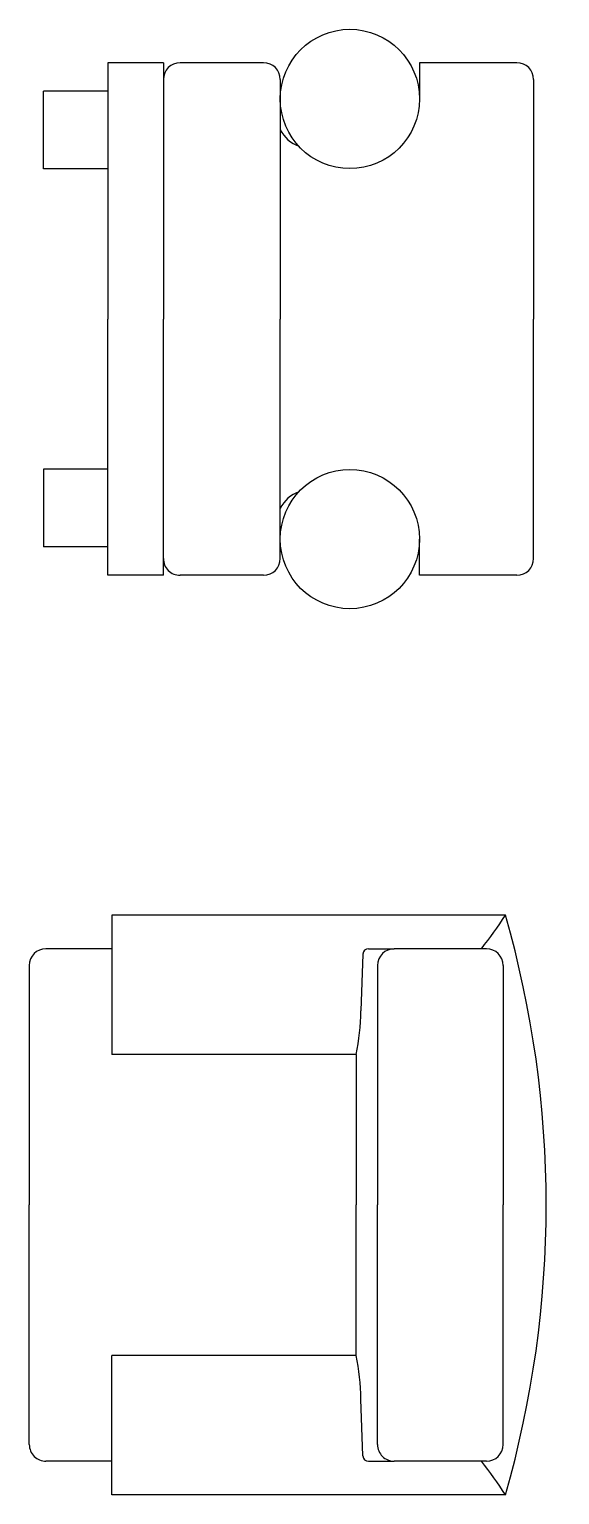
# Model space of a CAD drawing. Header units: millimetres. Extents: x 2198.5 to 2287.8, y 1208.8 to 1298.1.
# Drawn here: x 2283.86 to 2284.812, y 1280.07 to 1282.701 of the extents above; entities that cross this region are included whole.
import ezdxf

# ---------------------------------------------------------------- set-up
doc = ezdxf.new("R2010")
doc.units = ezdxf.units.MM

# ---------------------------------------------------------------- blocks, each defined once
blk = doc.blocks.new('1')
for p, q in [((14.8318, -362.2298), (15.2618, -362.2298)), ((15.6918, -362.2298), (15.2618, -362.2298)), ((14.8018, -362.2598), (14.8018, -362.4348)), ((15.7218, -362.2598), (15.7218, -362.4348)), ((14.8018, -362.4348), (14.8668, -362.4348)), ((15.7218, -362.4348), (15.6568, -362.4348)), ((14.8318, -362.6848), (15.2618, -362.6848)), ((15.6918, -362.6848), (15.2618, -362.6848)), ((14.8018, -362.7148), (14.8018, -362.8648)), ((15.7218, -362.7148), (15.7218, -362.8648)), ((14.8018, -362.8948), (15.2618, -362.8948)), ((14.8018, -362.8948), (14.8018, -362.9948)), ((15.7218, -362.8948), (15.2618, -362.8948)), ((15.7218, -362.8948), (15.7218, -362.9948)), ((14.8018, -362.9948), (15.2618, -362.9948)), ((14.8527, -362.9948), (14.8527, -363.1098)), ((14.9922, -362.9948), (14.9922, -363.1098)), ((15.7218, -362.9948), (15.2618, -362.9948)), ((15.5315, -362.9948), (15.5315, -363.1098)), ((15.6709, -362.9948), (15.6709, -363.1098)), ((14.9922, -363.1098), (14.8527, -363.1098)), ((15.5315, -363.1098), (15.6709, -363.1098))]:
    blk.add_line(p, q)
for centre in [(14.8668, -362.5598), (15.6568, -362.5598)]:
    blk.add_circle(centre, 0.125)
for centre, radius, start, end in [((14.8318, -362.2598), 0.03, 90, 180), ((15.6918, -362.2598), 0.03, 0, 90), ((14.8943, -362.6302), 0.0612, 296.9132, 339.6372), ((15.6293, -362.6302), 0.0612, 200.3628, 243.0868), ((14.8318, -362.7148), 0.03, 90, 180), ((15.6918, -362.7148), 0.03, 0, 90), ((14.8318, -362.8648), 0.03, 180, 270), ((15.6918, -362.8648), 0.03, 270, 0)]:
    blk.add_arc(centre, radius, start, end)
blk = doc.blocks.new('2')
at = {"color": 7}
for p, q in [((16.6675, -362.2804), (16.6675, -362.9873)), ((17.7075, -362.2804), (17.7075, -362.9873)), ((16.7575, -362.2845), (17.1875, -362.2845)), ((17.6175, -362.2845), (17.1875, -362.2845)), ((16.7275, -362.3145), (16.7275, -362.4801)), ((17.6475, -362.3145), (17.6475, -362.4801)), ((16.7275, -362.5264), (16.7275, -362.4801)), ((17.6475, -362.5264), (17.6475, -362.4801)), ((16.7575, -362.5101), (17.1875, -362.5101)), ((17.6175, -362.5101), (17.1875, -362.5101)), ((16.7372, -362.5364), (16.8391, -362.54)), ((17.6379, -362.5364), (17.5359, -362.54)), ((16.9175, -362.5486), (16.9175, -362.9873)), ((16.9175, -362.5486), (17.1875, -362.5486)), ((17.4575, -362.5486), (17.1875, -362.5486)), ((17.4575, -362.5486), (17.4575, -362.9873)), ((16.6675, -362.9873), (16.9175, -362.9873)), ((16.7275, -362.9873), (16.7275, -363.1056)), ((17.7075, -362.9873), (17.4575, -362.9873)), ((17.6475, -362.9873), (17.6475, -363.1056)), ((16.7575, -363.1356), (17.1875, -363.1356)), ((17.6175, -363.1356), (17.1875, -363.1356))]:
    blk.add_line(p, q, dxfattribs=at)
for centre, radius, start, end in [((17.1875, -364.0935), 1.8863, 73.9976, 106.0024), ((16.2573, -362.9133), 0.7542, 51.4328, 57.0519), ((18.1177, -362.9133), 0.7542, 122.9481, 128.5672), ((16.7575, -362.3145), 0.03, 90, 180), ((17.6175, -362.3145), 0.03, 0, 90), ((16.7575, -362.4801), 0.03, 180, 270), ((17.6175, -362.4801), 0.03, 270, 0), ((16.7375, -362.5264), 0.01, 180, 267.9816), ((16.8382, -362.9097), 0.3697, 77.6131, 89.8582), ((17.5368, -362.9097), 0.3697, 90.1418, 102.3869), ((17.6375, -362.5264), 0.01, 272.0184, 0), ((16.7575, -363.1056), 0.03, 180, 270), ((17.6175, -363.1056), 0.03, 270, 0)]:
    blk.add_arc(centre, radius, start, end, dxfattribs=at)

msp = doc.modelspace()

# ---------------------------------------------------------------- block references
at = {"rotation": 270}
for name, p in [('1', (2646.9952, 1297.4424)), ('2', (2646.9952, 1297.7779))]:
    msp.add_blockref(name, p, dxfattribs=at)

doc.saveas('drawing.dxf')
